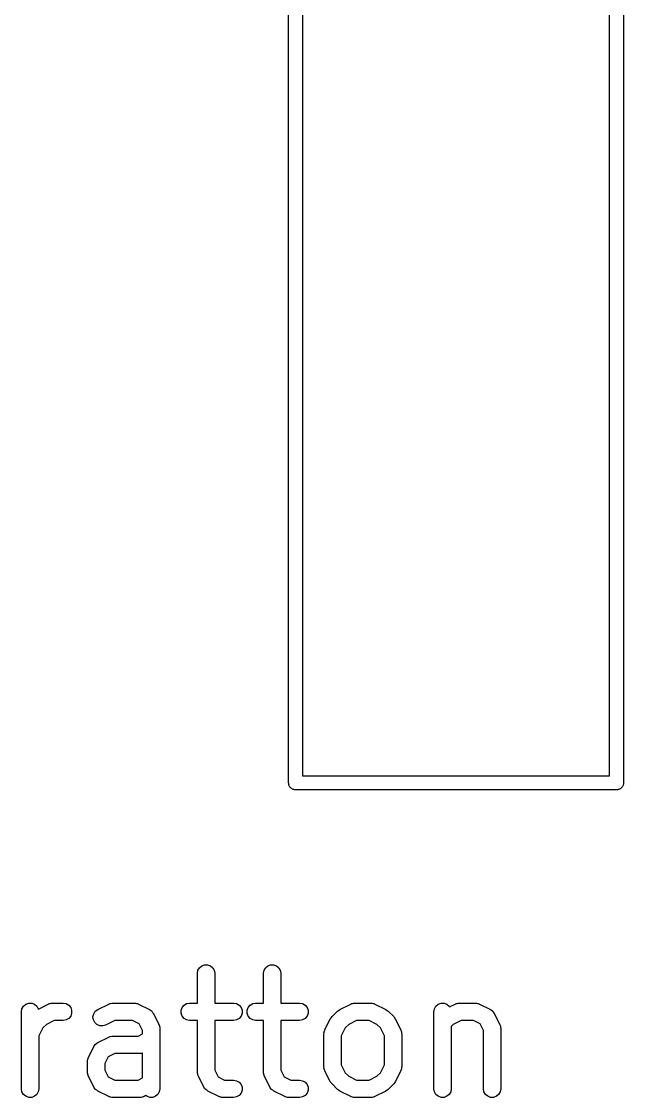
# Model space of a CAD drawing. Extents: x 142.1 to 238.7, y -137.2 to -60.7.
# Drawn here: x 178.12 to 183.33, y -99.36 to -90.05 of the extents above; entities that cross this region are included whole.
import ezdxf

# ---------------------------------------------------------------- set-up
doc = ezdxf.new("R2010")
doc.units = 0
doc.header["$MEASUREMENT"] = 0
doc.layers.add('BLACK', color=7, linetype='CONTINUOUS')

msp = doc.modelspace()

# ---------------------------------------------------------------- linework, layer by layer
at = {"layer": 'Black'}
for p, q in [((180.43, -96.64), (180.43, -63.5)), ((183.33, -63.5), (183.33, -96.64)), ((180.55, -63.56), (180.55, -96.58)), ((183.21, -96.58), (183.21, -63.56)), ((180.431, -96.6452), (180.43, -96.64)), ((180.431, -96.6504), (180.431, -96.6452)), ((180.433, -96.6553), (180.431, -96.6504)), ((180.434, -96.6605), (180.433, -96.6553)), ((180.436, -96.6651), (180.434, -96.6605)), ((180.55, -96.58), (183.21, -96.58)), ((183.326, -96.6605), (183.324, -96.6651)), ((183.327, -96.6553), (183.326, -96.6605)), ((183.329, -96.6504), (183.327, -96.6553)), ((183.33, -96.64), (183.329, -96.6452)), ((183.329, -96.6452), (183.329, -96.6504)), ((180.438, -96.67), (180.436, -96.6651)), ((180.441, -96.674), (180.438, -96.67)), ((180.444, -96.6786), (180.441, -96.674)), ((180.448, -96.6819), (180.444, -96.6786)), ((180.451, -96.686), (180.448, -96.6819)), ((180.456, -96.6886), (180.451, -96.686)), ((180.46, -96.692), (180.456, -96.6886)), ((180.465, -96.6938), (180.46, -96.692)), ((180.469, -96.6964), (180.465, -96.6938)), ((180.475, -96.6973), (180.469, -96.6964)), ((180.48, -96.6991), (180.475, -96.6973)), ((180.485, -96.6991), (180.48, -96.6991)), ((180.49, -96.7), (180.485, -96.6991)), ((183.27, -96.7), (180.49, -96.7)), ((183.275, -96.6991), (183.27, -96.7)), ((183.28, -96.6991), (183.275, -96.6991)), ((183.285, -96.6973), (183.28, -96.6991)), ((183.291, -96.6964), (183.285, -96.6973)), ((183.295, -96.6938), (183.291, -96.6964)), ((183.3, -96.692), (183.295, -96.6938)), ((183.304, -96.6886), (183.3, -96.692)), ((183.309, -96.686), (183.304, -96.6886)), ((183.312, -96.6819), (183.309, -96.686)), ((183.316, -96.6786), (183.312, -96.6819)), ((183.319, -96.674), (183.316, -96.6786)), ((183.322, -96.67), (183.319, -96.674)), ((183.324, -96.6651), (183.322, -96.67)), ((179.645, -98.2617), (179.658, -98.2392)), ((179.658, -98.2392), (179.678, -98.2224)), ((179.678, -98.2224), (179.703, -98.2135)), ((179.703, -98.2135), (179.729, -98.2135)), ((179.729, -98.2135), (179.753, -98.2224)), ((179.753, -98.2224), (179.773, -98.2392)), ((179.773, -98.2392), (179.786, -98.2617)), ((180.217, -98.2617), (180.23, -98.2392)), ((180.23, -98.2392), (180.25, -98.2224)), ((180.25, -98.2224), (180.274, -98.2135)), ((180.274, -98.2135), (180.3, -98.2135)), ((180.3, -98.2135), (180.325, -98.2224)), ((180.325, -98.2224), (180.345, -98.2392)), ((180.345, -98.2392), (180.358, -98.2617)), ((179.641, -98.2874), (179.645, -98.2617)), ((179.641, -98.5457), (179.641, -98.2874)), ((179.786, -98.2617), (179.791, -98.2874)), ((179.791, -98.2874), (179.791, -98.5457)), ((180.212, -98.2874), (180.217, -98.2617)), ((180.212, -98.5457), (180.212, -98.2874)), ((180.358, -98.2617), (180.362, -98.2874)), ((180.362, -98.2874), (180.362, -98.5457)), ((178.117, -98.6207), (178.121, -98.5951)), ((178.121, -98.5951), (178.134, -98.5725)), ((178.134, -98.5725), (178.154, -98.5558)), ((178.154, -98.5558), (178.179, -98.5469)), ((178.179, -98.5469), (178.205, -98.5469)), ((178.205, -98.5469), (178.229, -98.5558)), ((178.229, -98.5558), (178.249, -98.5725)), ((178.249, -98.5725), (178.262, -98.5951)), ((178.262, -98.5951), (178.263, -98.5967)), ((178.263, -98.5967), (178.349, -98.5536)), ((178.349, -98.5536), (178.353, -98.5524)), ((178.353, -98.5524), (178.357, -98.5502)), ((178.357, -98.5502), (178.365, -98.5487)), ((178.365, -98.5487), (178.374, -98.5462)), ((178.374, -98.5462), (178.378, -98.5465)), ((178.378, -98.5465), (178.382, -98.5457)), ((178.382, -98.5457), (178.478, -98.5457)), ((178.478, -98.5457), (178.503, -98.5502)), ((178.503, -98.5502), (178.526, -98.5633)), ((178.526, -98.5633), (178.543, -98.5832)), ((178.543, -98.5832), (178.551, -98.6077)), ((178.551, -98.6077), (178.551, -98.6337)), ((178.756, -98.6168), (178.777, -98.6013)), ((178.777, -98.6013), (178.873, -98.5536)), ((178.873, -98.5536), (178.877, -98.5524)), ((178.877, -98.5524), (178.881, -98.5502)), ((178.881, -98.5502), (178.889, -98.5487)), ((178.889, -98.5487), (178.898, -98.5462)), ((178.898, -98.5462), (178.902, -98.5465)), ((178.902, -98.5465), (178.906, -98.5457)), ((178.906, -98.5457), (179.097, -98.5457)), ((179.097, -98.5457), (179.101, -98.5465)), ((179.101, -98.5465), (179.105, -98.5462)), ((179.105, -98.5462), (179.114, -98.5487)), ((179.114, -98.5487), (179.122, -98.5502)), ((179.122, -98.5502), (179.126, -98.5524)), ((179.126, -98.5524), (179.13, -98.5536)), ((179.13, -98.5536), (179.225, -98.6013)), ((179.225, -98.6013), (179.234, -98.6078)), ((179.234, -98.6078), (179.243, -98.6139)), ((179.243, -98.6139), (179.245, -98.6155)), ((179.245, -98.6155), (179.246, -98.6168)), ((179.499, -98.6077), (179.508, -98.5832)), ((179.499, -98.6337), (179.499, -98.6077)), ((179.508, -98.5832), (179.525, -98.5633)), ((179.525, -98.5633), (179.547, -98.5502)), ((179.547, -98.5502), (179.573, -98.5457)), ((179.573, -98.5457), (179.641, -98.5457)), ((179.791, -98.5457), (179.954, -98.5457)), ((179.954, -98.5457), (179.979, -98.5502)), ((179.979, -98.5502), (180.002, -98.5633)), ((180.002, -98.5633), (180.019, -98.5832)), ((180.019, -98.5832), (180.028, -98.6077)), ((180.028, -98.6077), (180.028, -98.6337)), ((180.07, -98.6077), (180.079, -98.5832)), ((180.07, -98.6337), (180.07, -98.6077)), ((180.079, -98.5832), (180.096, -98.5633)), ((180.096, -98.5633), (180.119, -98.5502)), ((180.119, -98.5502), (180.144, -98.5457)), ((180.144, -98.5457), (180.212, -98.5457)), ((180.362, -98.5457), (180.525, -98.5457)), ((180.525, -98.5457), (180.551, -98.5502)), ((180.551, -98.5502), (180.573, -98.5633)), ((180.573, -98.5633), (180.59, -98.5832)), ((180.59, -98.5832), (180.599, -98.6077)), ((180.599, -98.6077), (180.599, -98.6337)), ((180.806, -98.6629), (180.853, -98.6153)), ((180.853, -98.6153), (180.863, -98.6084)), ((180.863, -98.6084), (180.873, -98.6013)), ((180.873, -98.6013), (180.968, -98.5536)), ((180.968, -98.5536), (180.972, -98.5524)), ((180.972, -98.5524), (180.976, -98.5502)), ((180.976, -98.5502), (180.984, -98.5487)), ((180.984, -98.5487), (180.993, -98.5462)), ((180.993, -98.5462), (180.997, -98.5465)), ((180.997, -98.5465), (181.001, -98.5457)), ((181.001, -98.5457), (181.144, -98.5457)), ((181.144, -98.5457), (181.149, -98.5465)), ((181.149, -98.5465), (181.153, -98.5462)), ((181.153, -98.5462), (181.161, -98.5487)), ((181.161, -98.5487), (181.17, -98.5502)), ((181.17, -98.5502), (181.174, -98.5524)), ((181.174, -98.5524), (181.178, -98.5536)), ((181.178, -98.5536), (181.273, -98.6013)), ((181.273, -98.6013), (181.283, -98.6084)), ((181.283, -98.6084), (181.293, -98.6153)), ((181.293, -98.6153), (181.34, -98.6629)), ((181.688, -98.6207), (181.693, -98.5951)), ((181.693, -98.5951), (181.706, -98.5725)), ((181.706, -98.5725), (181.726, -98.5558)), ((181.726, -98.5558), (181.75, -98.5469)), ((181.75, -98.5469), (181.776, -98.5469)), ((181.776, -98.5469), (181.801, -98.5558)), ((181.801, -98.5558), (181.821, -98.5725)), ((181.821, -98.5725), (181.824, -98.578)), ((181.824, -98.578), (181.873, -98.5536)), ((181.873, -98.5536), (181.877, -98.5524)), ((181.877, -98.5524), (181.881, -98.5502)), ((181.881, -98.5502), (181.889, -98.5487)), ((181.889, -98.5487), (181.898, -98.5462)), ((181.898, -98.5462), (181.902, -98.5465)), ((181.902, -98.5465), (181.906, -98.5457)), ((181.906, -98.5457), (182.049, -98.5457)), ((182.049, -98.5457), (182.053, -98.5465)), ((182.053, -98.5465), (182.058, -98.5462)), ((182.058, -98.5462), (182.066, -98.5487)), ((182.066, -98.5487), (182.075, -98.5502)), ((182.075, -98.5502), (182.078, -98.5524)), ((182.078, -98.5524), (182.083, -98.5536)), ((182.083, -98.5536), (182.178, -98.6013)), ((182.178, -98.6013), (182.187, -98.6078)), ((182.187, -98.6078), (182.196, -98.6139)), ((182.196, -98.6139), (182.197, -98.6155)), ((182.197, -98.6155), (182.199, -98.6168)), ((178.117, -99.2874), (178.117, -98.6207)), ((178.4, -98.6957), (178.332, -98.73)), ((178.478, -98.6957), (178.4, -98.6957)), ((178.503, -98.6912), (178.478, -98.6957)), ((178.526, -98.6782), (178.503, -98.6912)), ((178.543, -98.6582), (178.526, -98.6782)), ((178.551, -98.6337), (178.543, -98.6582)), ((178.736, -98.6638), (178.742, -98.6385)), ((178.739, -98.6897), (178.736, -98.6638)), ((178.751, -98.713), (178.739, -98.6897)), ((178.742, -98.6385), (178.756, -98.6168)), ((178.924, -98.6957), (178.844, -98.7354)), ((179.079, -98.6957), (178.924, -98.6957)), ((179.136, -98.7242), (179.079, -98.6957)), ((179.246, -98.6168), (179.252, -98.626)), ((179.252, -98.626), (179.259, -98.6348)), ((179.259, -98.6348), (179.307, -98.73)), ((179.508, -98.6582), (179.499, -98.6337)), ((179.525, -98.6782), (179.508, -98.6582)), ((179.547, -98.6912), (179.525, -98.6782)), ((179.573, -98.6957), (179.547, -98.6912)), ((179.641, -98.6957), (179.573, -98.6957)), ((179.641, -99.1445), (179.641, -98.6957)), ((179.954, -98.6957), (179.791, -98.6957)), ((179.791, -98.6957), (179.791, -99.1268)), ((179.979, -98.6912), (179.954, -98.6957)), ((180.002, -98.6782), (179.979, -98.6912)), ((180.019, -98.6582), (180.002, -98.6782)), ((180.028, -98.6337), (180.019, -98.6582)), ((180.079, -98.6582), (180.07, -98.6337)), ((180.096, -98.6782), (180.079, -98.6582)), ((180.119, -98.6912), (180.096, -98.6782)), ((180.144, -98.6957), (180.119, -98.6912)), ((180.212, -98.6957), (180.144, -98.6957)), ((180.212, -99.1445), (180.212, -98.6957)), ((180.525, -98.6957), (180.362, -98.6957)), ((180.362, -98.6957), (180.362, -99.1268)), ((180.551, -98.6912), (180.525, -98.6957)), ((180.573, -98.6782), (180.551, -98.6912)), ((180.59, -98.6582), (180.573, -98.6782)), ((180.599, -98.6337), (180.59, -98.6582)), ((180.744, -98.7776), (180.791, -98.6824)), ((180.791, -98.6824), (180.799, -98.6728)), ((180.799, -98.6728), (180.806, -98.6629)), ((181.019, -98.6957), (180.951, -98.73)), ((181.127, -98.6957), (181.019, -98.6957)), ((181.195, -98.73), (181.127, -98.6957)), ((181.34, -98.6629), (181.347, -98.6728)), ((181.347, -98.6728), (181.354, -98.6824)), ((181.354, -98.6824), (181.402, -98.7776)), ((181.688, -99.2874), (181.688, -98.6207)), ((181.924, -98.6957), (181.855, -98.73)), ((182.031, -98.6957), (181.924, -98.6957)), ((182.088, -98.7242), (182.031, -98.6957)), ((182.199, -98.6168), (182.205, -98.626)), ((182.205, -98.626), (182.211, -98.6348)), ((182.211, -98.6348), (182.259, -98.73)), ((178.301, -98.7604), (178.267, -98.8289)), ((178.332, -98.73), (178.301, -98.7604)), ((178.77, -98.7309), (178.751, -98.713)), ((178.794, -98.7413), (178.77, -98.7309)), ((178.82, -98.7428), (178.794, -98.7413)), ((178.844, -98.7354), (178.82, -98.7428)), ((179.165, -98.7813), (179.136, -98.7242)), ((179.165, -98.8125), (179.165, -98.7813)), ((179.307, -98.73), (179.308, -98.7342)), ((179.308, -98.7342), (179.31, -98.7379)), ((179.31, -98.7379), (179.312, -98.7466)), ((179.312, -98.7466), (179.314, -98.755)), ((179.314, -98.755), (179.314, -98.7593)), ((179.314, -98.7593), (179.315, -98.7636)), ((179.315, -98.7636), (179.315, -99.2874)), ((180.736, -98.8026), (180.739, -98.7942)), ((180.739, -98.7942), (180.74, -98.7855)), ((180.74, -98.7855), (180.743, -98.7818)), ((180.743, -98.7818), (180.744, -98.7776)), ((180.92, -98.7604), (180.886, -98.8289)), ((180.951, -98.73), (180.92, -98.7604)), ((181.226, -98.7604), (181.195, -98.73)), ((181.26, -98.8289), (181.226, -98.7604)), ((181.402, -98.7776), (181.403, -98.7818)), ((181.403, -98.7818), (181.405, -98.7855)), ((181.405, -98.7855), (181.407, -98.7942)), ((181.407, -98.7942), (181.409, -98.8026)), ((181.855, -98.73), (181.838, -98.747)), ((181.838, -98.747), (181.838, -99.2874)), ((182.117, -98.7813), (182.088, -98.7242)), ((182.117, -99.2874), (182.117, -98.7813)), ((182.259, -98.73), (182.26, -98.7342)), ((182.26, -98.7342), (182.262, -98.7379)), ((182.262, -98.7379), (182.264, -98.7466)), ((182.264, -98.7466), (182.266, -98.755)), ((182.266, -98.755), (182.266, -98.7593)), ((182.266, -98.7593), (182.267, -98.7636)), ((182.267, -98.7636), (182.267, -99.2874)), ((178.267, -98.8289), (178.267, -99.2874)), ((178.759, -98.8996), (178.769, -98.8935)), ((178.769, -98.8935), (178.777, -98.887)), ((178.777, -98.887), (178.873, -98.8393)), ((178.873, -98.8393), (178.877, -98.8381)), ((178.877, -98.8381), (178.881, -98.836)), ((178.881, -98.836), (178.889, -98.8344)), ((178.889, -98.8344), (178.898, -98.8319)), ((178.898, -98.8319), (178.902, -98.8322)), ((178.902, -98.8322), (178.906, -98.8314)), ((178.906, -98.8314), (179.127, -98.8314)), ((179.127, -98.8314), (179.165, -98.8125)), ((180.737, -98.8069), (180.736, -98.8026)), ((180.736, -98.8112), (180.737, -98.8069)), ((180.736, -99.0969), (180.736, -98.8112)), ((180.886, -98.8289), (180.886, -99.0792)), ((181.26, -99.0792), (181.26, -98.8289)), ((181.409, -98.8026), (181.409, -98.8069)), ((181.409, -98.8069), (181.41, -98.8112)), ((181.41, -98.8112), (181.41, -99.0969)), ((178.696, -99.0157), (178.744, -98.9205)), ((178.744, -98.9205), (178.75, -98.9117)), ((178.75, -98.9117), (178.756, -98.9025)), ((178.756, -98.9025), (178.758, -98.9012)), ((178.758, -98.9012), (178.759, -98.8996)), ((178.924, -98.9814), (178.867, -99.0099)), ((179.144, -98.9814), (178.924, -98.9814)), ((179.149, -98.9807), (179.144, -98.9814)), ((179.153, -98.9809), (179.149, -98.9807)), ((179.161, -98.9784), (179.153, -98.9809)), ((179.165, -98.9779), (179.161, -98.9784)), ((179.165, -99.1934), (179.165, -98.9779)), ((178.688, -99.0493), (178.689, -99.045)), ((178.688, -99.1445), (178.688, -99.0493)), ((178.689, -99.0407), (178.691, -99.0323)), ((178.689, -99.045), (178.689, -99.0407)), ((178.691, -99.0323), (178.693, -99.0236)), ((178.693, -99.0236), (178.695, -99.0199)), ((178.695, -99.0199), (178.696, -99.0157)), ((178.867, -99.0099), (178.838, -99.067)), ((178.838, -99.067), (178.838, -99.1268)), ((180.886, -99.0792), (180.92, -99.1477)), ((181.226, -99.1477), (181.26, -99.0792)), ((178.689, -99.1488), (178.688, -99.1445)), ((178.689, -99.1531), (178.689, -99.1488)), ((178.691, -99.1615), (178.689, -99.1531)), ((178.693, -99.1702), (178.691, -99.1615)), ((178.695, -99.1739), (178.693, -99.1702)), ((178.696, -99.1781), (178.695, -99.1739)), ((178.838, -99.1268), (178.867, -99.1839)), ((179.641, -99.1488), (179.641, -99.1445)), ((179.641, -99.1531), (179.641, -99.1488)), ((179.644, -99.1615), (179.641, -99.1531)), ((179.645, -99.1702), (179.644, -99.1615)), ((179.647, -99.1739), (179.645, -99.1702)), ((179.649, -99.1781), (179.647, -99.1739)), ((179.791, -99.1268), (179.819, -99.1839)), ((180.213, -99.1488), (180.212, -99.1445)), ((180.213, -99.1531), (180.213, -99.1488)), ((180.215, -99.1615), (180.213, -99.1531)), ((180.217, -99.1702), (180.215, -99.1615)), ((180.219, -99.1739), (180.217, -99.1702)), ((180.22, -99.1781), (180.219, -99.1739)), ((180.362, -99.1268), (180.391, -99.1839)), ((180.737, -99.1012), (180.736, -99.0969)), ((180.736, -99.1055), (180.737, -99.1012)), ((180.739, -99.1139), (180.736, -99.1055)), ((180.74, -99.1226), (180.739, -99.1139)), ((180.743, -99.1263), (180.74, -99.1226)), ((180.744, -99.1304), (180.743, -99.1263)), ((180.791, -99.2257), (180.744, -99.1304)), ((180.92, -99.1477), (180.951, -99.1781)), ((181.195, -99.1781), (181.226, -99.1477)), ((181.402, -99.1304), (181.354, -99.2257)), ((181.403, -99.1263), (181.402, -99.1304)), ((181.405, -99.1226), (181.403, -99.1263)), ((181.407, -99.1139), (181.405, -99.1226)), ((181.409, -99.1055), (181.407, -99.1139)), ((181.41, -99.0969), (181.409, -99.1012)), ((181.409, -99.1012), (181.409, -99.1055)), ((178.744, -99.2733), (178.696, -99.1781)), ((178.867, -99.1839), (178.924, -99.2124)), ((178.924, -99.2124), (179.127, -99.2124)), ((179.127, -99.2124), (179.165, -99.1934)), ((179.696, -99.2733), (179.649, -99.1781)), ((179.819, -99.1839), (179.876, -99.2124)), ((179.876, -99.2124), (179.954, -99.2124)), ((179.954, -99.2124), (179.979, -99.2169)), ((179.979, -99.2169), (180.002, -99.2299)), ((180.002, -99.2299), (180.019, -99.2499)), ((180.019, -99.2499), (180.028, -99.2744)), ((180.268, -99.2733), (180.22, -99.1781)), ((180.391, -99.1839), (180.448, -99.2124)), ((180.448, -99.2124), (180.525, -99.2124)), ((180.525, -99.2124), (180.551, -99.2169)), ((180.551, -99.2169), (180.573, -99.2299)), ((180.573, -99.2299), (180.59, -99.2499)), ((180.59, -99.2499), (180.599, -99.2744)), ((180.799, -99.2353), (180.791, -99.2257)), ((180.806, -99.2452), (180.799, -99.2353)), ((180.853, -99.2928), (180.806, -99.2452)), ((180.951, -99.1781), (181.019, -99.2124)), ((181.019, -99.2124), (181.127, -99.2124)), ((181.127, -99.2124), (181.195, -99.1781)), ((181.34, -99.2452), (181.293, -99.2928)), ((181.347, -99.2353), (181.34, -99.2452)), ((181.354, -99.2257), (181.347, -99.2353)), ((178.121, -99.313), (178.117, -99.2874)), ((178.134, -99.3356), (178.121, -99.313)), ((178.154, -99.3523), (178.134, -99.3356)), ((178.179, -99.3612), (178.154, -99.3523)), ((178.229, -99.3523), (178.205, -99.3612)), ((178.249, -99.3356), (178.229, -99.3523)), ((178.262, -99.313), (178.249, -99.3356)), ((178.267, -99.2874), (178.262, -99.313)), ((178.75, -99.2821), (178.744, -99.2733)), ((178.756, -99.2913), (178.75, -99.2821)), ((178.758, -99.2926), (178.756, -99.2913)), ((178.759, -99.2942), (178.758, -99.2926)), ((178.769, -99.3003), (178.759, -99.2942)), ((178.777, -99.3068), (178.769, -99.3003)), ((178.873, -99.3545), (178.777, -99.3068)), ((178.877, -99.3557), (178.873, -99.3545)), ((178.881, -99.3579), (178.877, -99.3557)), ((178.889, -99.3594), (178.881, -99.3579)), ((178.898, -99.3619), (178.889, -99.3594)), ((179.161, -99.3594), (179.153, -99.3619)), ((179.17, -99.3579), (179.161, -99.3594)), ((179.174, -99.3557), (179.17, -99.3579)), ((179.178, -99.3545), (179.174, -99.3557)), ((179.195, -99.3461), (179.178, -99.3545)), ((179.202, -99.3523), (179.195, -99.3461)), ((179.227, -99.3612), (179.202, -99.3523)), ((179.277, -99.3523), (179.253, -99.3612)), ((179.297, -99.3356), (179.277, -99.3523)), ((179.31, -99.313), (179.297, -99.3356)), ((179.315, -99.2874), (179.31, -99.313)), ((179.703, -99.2821), (179.696, -99.2733)), ((179.709, -99.2913), (179.703, -99.2821)), ((179.711, -99.2926), (179.709, -99.2913)), ((179.712, -99.2942), (179.711, -99.2926)), ((179.721, -99.3003), (179.712, -99.2942)), ((179.73, -99.3068), (179.721, -99.3003)), ((179.825, -99.3545), (179.73, -99.3068)), ((179.829, -99.3557), (179.825, -99.3545)), ((179.833, -99.3579), (179.829, -99.3557)), ((179.842, -99.3594), (179.833, -99.3579)), ((179.85, -99.3619), (179.842, -99.3594)), ((179.979, -99.3579), (179.954, -99.3624)), ((180.002, -99.3448), (179.979, -99.3579)), ((180.019, -99.3249), (180.002, -99.3448)), ((180.028, -99.3004), (180.019, -99.3249)), ((180.028, -99.2744), (180.028, -99.3004)), ((180.274, -99.2821), (180.268, -99.2733)), ((180.28, -99.2913), (180.274, -99.2821)), ((180.282, -99.2926), (180.28, -99.2913)), ((180.283, -99.2942), (180.282, -99.2926)), ((180.292, -99.3003), (180.283, -99.2942)), ((180.301, -99.3068), (180.292, -99.3003)), ((180.396, -99.3545), (180.301, -99.3068)), ((180.401, -99.3557), (180.396, -99.3545)), ((180.404, -99.3579), (180.401, -99.3557)), ((180.413, -99.3594), (180.404, -99.3579)), ((180.421, -99.3619), (180.413, -99.3594)), ((180.551, -99.3579), (180.525, -99.3624)), ((180.573, -99.3448), (180.551, -99.3579)), ((180.59, -99.3249), (180.573, -99.3448)), ((180.599, -99.3004), (180.59, -99.3249)), ((180.599, -99.2744), (180.599, -99.3004)), ((180.863, -99.2997), (180.853, -99.2928)), ((180.873, -99.3068), (180.863, -99.2997)), ((180.968, -99.3545), (180.873, -99.3068)), ((180.972, -99.3557), (180.968, -99.3545)), ((180.976, -99.3579), (180.972, -99.3557)), ((180.984, -99.3594), (180.976, -99.3579)), ((180.993, -99.3619), (180.984, -99.3594)), ((181.161, -99.3594), (181.153, -99.3619)), ((181.17, -99.3579), (181.161, -99.3594)), ((181.174, -99.3557), (181.17, -99.3579)), ((181.178, -99.3545), (181.174, -99.3557)), ((181.273, -99.3068), (181.178, -99.3545)), ((181.283, -99.2997), (181.273, -99.3068)), ((181.293, -99.2928), (181.283, -99.2997)), ((181.693, -99.313), (181.688, -99.2874)), ((181.706, -99.3356), (181.693, -99.313)), ((181.726, -99.3523), (181.706, -99.3356)), ((181.75, -99.3612), (181.726, -99.3523)), ((181.801, -99.3523), (181.776, -99.3612)), ((181.821, -99.3356), (181.801, -99.3523)), ((181.834, -99.313), (181.821, -99.3356)), ((181.838, -99.2874), (181.834, -99.313)), ((182.121, -99.313), (182.117, -99.2874)), ((182.134, -99.3356), (182.121, -99.313)), ((182.154, -99.3523), (182.134, -99.3356)), ((182.179, -99.3612), (182.154, -99.3523)), ((182.229, -99.3523), (182.205, -99.3612)), ((182.249, -99.3356), (182.229, -99.3523)), ((182.262, -99.313), (182.249, -99.3356)), ((182.267, -99.2874), (182.262, -99.313)), ((178.205, -99.3612), (178.179, -99.3612)), ((178.902, -99.3616), (178.898, -99.3619)), ((178.906, -99.3624), (178.902, -99.3616)), ((179.144, -99.3624), (178.906, -99.3624)), ((179.149, -99.3616), (179.144, -99.3624)), ((179.153, -99.3619), (179.149, -99.3616)), ((179.253, -99.3612), (179.227, -99.3612)), ((179.854, -99.3616), (179.85, -99.3619)), ((179.859, -99.3624), (179.854, -99.3616)), ((179.954, -99.3624), (179.859, -99.3624)), ((180.426, -99.3616), (180.421, -99.3619)), ((180.43, -99.3624), (180.426, -99.3616)), ((180.525, -99.3624), (180.43, -99.3624)), ((180.997, -99.3616), (180.993, -99.3619)), ((181.001, -99.3624), (180.997, -99.3616)), ((181.144, -99.3624), (181.001, -99.3624)), ((181.149, -99.3616), (181.144, -99.3624)), ((181.153, -99.3619), (181.149, -99.3616)), ((181.776, -99.3612), (181.75, -99.3612)), ((182.205, -99.3612), (182.179, -99.3612))]:
    msp.add_line(p, q, dxfattribs=at)

doc.saveas('drawing.dxf')
